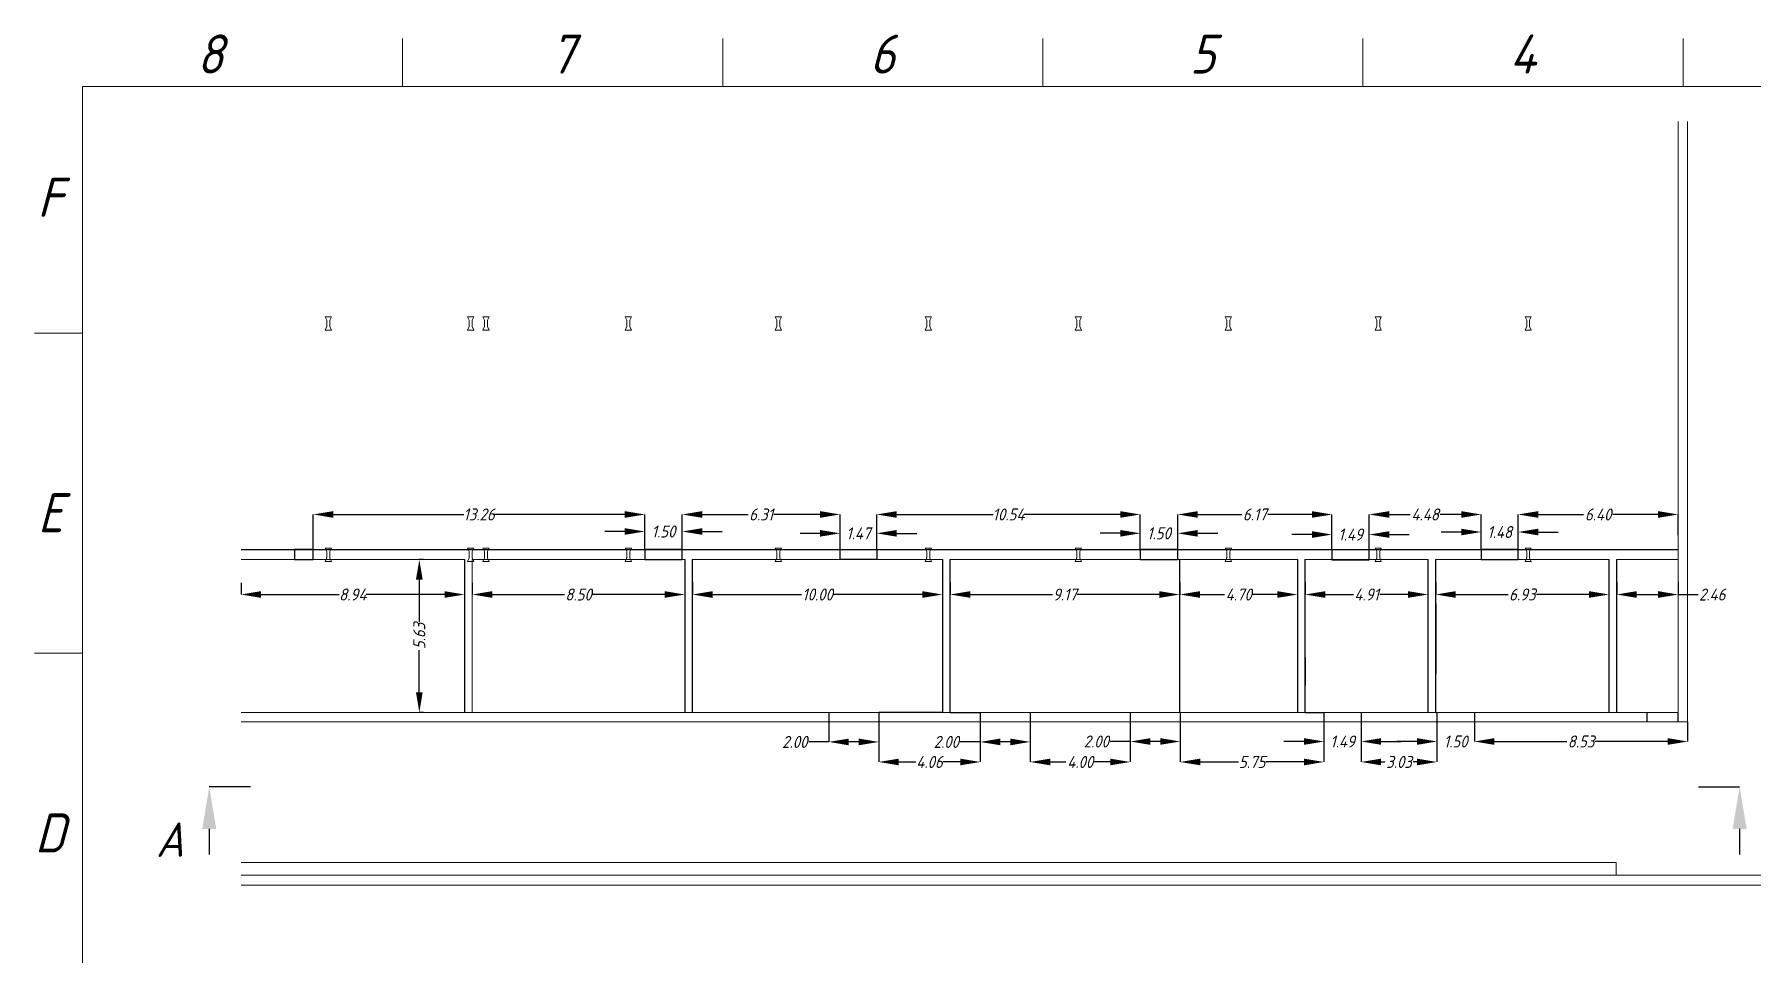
# Model space of a CAD drawing. Header units: millimetres. Extents: x 160413 to 1199701, y -1249241 to 191487.
# Drawn here: x 583643 to 652381, y 30404 to 67213 of the extents above; entities that cross this region are included whole.
import ezdxf

# ---------------------------------------------------------------- set-up
doc = ezdxf.new("R2010")
doc.units = ezdxf.units.MM
doc.header["$PDSIZE"] = -1
doc.styles.add('AM', font='geniso.shx', dxfattribs={"oblique": 15})
doc.styles.add('Geniso', font='geniso.shx', dxfattribs={"oblique": 15})
doc.dimstyles.new('Scale 1B2', dxfattribs={"dimscale": 0.32, "dimtxt": 1500, "dimasz": 2500, "dimexe": 0.18, "dimexo": 0.0625, "dimgap": 0.09, "dimtad": 0, "dimlfac": 0.001, "dimzin": 0, "dimdsep": 46, "dimtxsty": 'Geniso', "dimcen": 0.09, "dimclrd": 1, "dimclre": 1, "dimadec": 0, "dimazin": 0, "dimtfac": 1, "dimtofl": 0, "dimtmove": 0, "dimatfit": 3, "dimfxl": 1, "dimtolj": 1, "dimtzin": 0, "dimarcsym": 0})

# ---------------------------------------------------------------- blocks, each defined once
blk = doc.blocks.new('*D40')
at = {"color": 1, "lineweight": -2, "transparency": 16777216}
for p, q in [((646942, 45316), (646942, 44808)), ((647742, 44808), (648602, 44808)), ((649402, 45316), (649402, 44808)), ((649402, 44808), (650202, 44808))]:
    blk.add_line(p, q, dxfattribs=at)
at = {"color": 1, "transparency": 16777216}
for points in [[(647742, 44942), (647742, 44675), (646942, 44808)], [(648602, 44942), (648602, 44675), (649402, 44808)]]:
    blk.add_solid(points, dxfattribs=at)
at = {"layer": 'Defpoints', "color": 0, "transparency": 16777216}
for p in [(646942, 45316), (646942, 44808), (649402, 45316)]:
    blk.add_point(p, dxfattribs=at)
at = {"color": 0, "transparency": 16777216, "insert": (650764, 44808), "char_height": 480, "attachment_point": 5, "style": 'Geniso'}
blk.add_mtext('\\A1;2.46', dxfattribs=at)
blk = doc.blocks.new('*D41')
at = {"color": 1, "lineweight": -2, "transparency": 16777216}
for p, q in [((639702, 45301), (639702, 44808)), ((640502, 44808), (642604, 44808)), ((645832, 44808), (643730, 44808)), ((646632, 45301), (646632, 44808))]:
    blk.add_line(p, q, dxfattribs=at)
at = {"color": 1, "transparency": 16777216}
for points in [[(640502, 44942), (640502, 44675), (639702, 44808)], [(645832, 44942), (645832, 44675), (646632, 44808)]]:
    blk.add_solid(points, dxfattribs=at)
at = {"layer": 'Defpoints', "color": 0, "transparency": 16777216}
for p in [(639702, 45301), (639702, 44808), (646632, 45301)]:
    blk.add_point(p, dxfattribs=at)
at = {"color": 0, "transparency": 16777216, "insert": (643167, 44808), "char_height": 480, "attachment_point": 5, "style": 'Geniso'}
blk.add_mtext('\\A1;6.93', dxfattribs=at)
blk = doc.blocks.new('*D42')
at = {"color": 1, "lineweight": -2, "transparency": 16777216}
for p, q in [((634482, 45283), (634482, 44808)), ((635282, 44808), (636411, 44808)), ((638592, 44808), (637463, 44808)), ((639392, 45283), (639392, 44808))]:
    blk.add_line(p, q, dxfattribs=at)
at = {"color": 1, "transparency": 16777216}
for points in [[(635282, 44942), (635282, 44675), (634482, 44808)], [(638592, 44942), (638592, 44675), (639392, 44808)]]:
    blk.add_solid(points, dxfattribs=at)
at = {"layer": 'Defpoints', "color": 0, "transparency": 16777216}
for p in [(634482, 45283), (634482, 44808), (639392, 45283)]:
    blk.add_point(p, dxfattribs=at)
at = {"color": 0, "transparency": 16777216, "insert": (636937, 44808), "char_height": 480, "attachment_point": 5, "style": 'Geniso'}
blk.add_mtext('\\A1;4.91', dxfattribs=at)
blk = doc.blocks.new('*D43')
at = {"color": 1, "lineweight": -2, "transparency": 16777216}
for p, q in [((629472, 45297), (629472, 44808)), ((630272, 44808), (631252, 44808)), ((633372, 44808), (632392, 44808)), ((634172, 45297), (634172, 44808))]:
    blk.add_line(p, q, dxfattribs=at)
at = {"color": 1, "transparency": 16777216}
for points in [[(630272, 44941), (630272, 44675), (629472, 44808)], [(633372, 44941), (633372, 44675), (634172, 44808)]]:
    blk.add_solid(points, dxfattribs=at)
at = {"layer": 'Defpoints', "color": 0, "transparency": 16777216}
for p in [(629472, 45297), (629472, 44808), (634172, 45297)]:
    blk.add_point(p, dxfattribs=at)
at = {"color": 0, "transparency": 16777216, "insert": (631822, 44808), "char_height": 480, "attachment_point": 5, "style": 'Geniso'}
blk.add_mtext('\\A1;4.70', dxfattribs=at)
blk = doc.blocks.new('*D44')
at = {"color": 1, "lineweight": -2, "transparency": 16777216}
for p, q in [((620282, 45295), (620282, 44808)), ((621082, 44808), (624376, 44808)), ((628652, 44808), (625358, 44808)), ((629452, 45295), (629452, 44808))]:
    blk.add_line(p, q, dxfattribs=at)
at = {"color": 1, "transparency": 16777216}
for points in [[(621082, 44941), (621082, 44675), (620282, 44808)], [(628652, 44941), (628652, 44675), (629452, 44808)]]:
    blk.add_solid(points, dxfattribs=at)
at = {"layer": 'Defpoints', "color": 0, "transparency": 16777216}
for p in [(620282, 45295), (620282, 44808), (629452, 45295)]:
    blk.add_point(p, dxfattribs=at)
at = {"color": 0, "transparency": 16777216, "insert": (624867, 44808), "char_height": 480, "attachment_point": 5, "style": 'Geniso'}
blk.add_mtext('\\A1;9.17', dxfattribs=at)
blk = doc.blocks.new('*D45')
at = {"color": 1, "lineweight": -2, "transparency": 16777216}
for p, q in [((609972, 45297), (609972, 44808)), ((610772, 44808), (614338, 44808)), ((619172, 44808), (615606, 44808)), ((619972, 45297), (619972, 44808))]:
    blk.add_line(p, q, dxfattribs=at)
at = {"color": 1, "transparency": 16777216}
for points in [[(610772, 44941), (610772, 44675), (609972, 44808)], [(619172, 44941), (619172, 44675), (619972, 44808)]]:
    blk.add_solid(points, dxfattribs=at)
at = {"layer": 'Defpoints', "color": 0, "transparency": 16777216}
for p in [(609972, 45297), (609972, 44808), (619972, 45297)]:
    blk.add_point(p, dxfattribs=at)
at = {"color": 0, "transparency": 16777216, "insert": (614972, 44808), "char_height": 480, "attachment_point": 5, "style": 'Geniso'}
blk.add_mtext('\\A1;10.00', dxfattribs=at)
blk = doc.blocks.new('*D46')
at = {"color": 1, "lineweight": -2, "transparency": 16777216}
for p, q in [((601162, 45279), (601162, 44808)), ((601962, 44808), (604853, 44808)), ((608862, 44808), (605971, 44808)), ((609662, 45279), (609662, 44808))]:
    blk.add_line(p, q, dxfattribs=at)
at = {"color": 1, "transparency": 16777216}
for points in [[(601962, 44941), (601962, 44675), (601162, 44808)], [(608862, 44941), (608862, 44675), (609662, 44808)]]:
    blk.add_solid(points, dxfattribs=at)
at = {"layer": 'Defpoints', "color": 0, "transparency": 16777216}
for p in [(601162, 45279), (601162, 44808), (609662, 45279)]:
    blk.add_point(p, dxfattribs=at)
at = {"color": 0, "transparency": 16777216, "insert": (605412, 44808), "char_height": 480, "attachment_point": 5, "style": 'Geniso'}
blk.add_mtext('\\A1;8.50', dxfattribs=at)
blk = doc.blocks.new('*D47')
at = {"color": 1, "lineweight": -2, "transparency": 16777216}
for p, q in [((591910, 45279), (591910, 44808)), ((592710, 44808), (595839, 44808)), ((600052, 44808), (596923, 44808)), ((600852, 45279), (600852, 44808))]:
    blk.add_line(p, q, dxfattribs=at)
at = {"color": 1, "transparency": 16777216}
for points in [[(592710, 44941), (592710, 44675), (591910, 44808)], [(600052, 44941), (600052, 44675), (600852, 44808)]]:
    blk.add_solid(points, dxfattribs=at)
at = {"layer": 'Defpoints', "color": 0, "transparency": 16777216}
for p in [(591910, 45279), (591910, 44808), (600852, 45279)]:
    blk.add_point(p, dxfattribs=at)
at = {"color": 0, "transparency": 16777216, "insert": (596381, 44808), "char_height": 480, "attachment_point": 5, "style": 'Geniso'}
blk.add_mtext('\\A1;8.94', dxfattribs=at)
blk = doc.blocks.new('*D48')
at = {"color": 1, "lineweight": -2, "transparency": 16777216}
for p, q in [((599208, 46204), (599043, 46204)), ((599043, 45404), (599043, 43711)), ((599043, 40894), (599043, 42587)), ((599208, 40094), (599043, 40094))]:
    blk.add_line(p, q, dxfattribs=at)
at = {"color": 1, "transparency": 16777216}
for points in [[(598909, 45404), (599176, 45404), (599043, 46204)], [(598909, 40894), (599176, 40894), (599043, 40094)]]:
    blk.add_solid(points, dxfattribs=at)
at = {"layer": 'Defpoints', "color": 0, "transparency": 16777216}
for p in [(599043, 46204), (599208, 46204), (599208, 40094)]:
    blk.add_point(p, dxfattribs=at)
at = {"color": 0, "transparency": 16777216, "insert": (599043, 43149), "char_height": 480, "attachment_point": 5, "rotation": 90, "style": 'Geniso'}
blk.add_mtext('\\A1;5.63', dxfattribs=at)
blk = doc.blocks.new('*D49')
at = {"color": 1, "lineweight": -2, "transparency": 16777216}
for p, q in [((643002, 46604), (643002, 48009)), ((643802, 48009), (645619, 48009)), ((648602, 48009), (646785, 48009)), ((649402, 47184), (649402, 48009))]:
    blk.add_line(p, q, dxfattribs=at)
at = {"color": 1, "transparency": 16777216}
for points in [[(643802, 48143), (643802, 47876), (643002, 48009)], [(648602, 48143), (648602, 47876), (649402, 48009)]]:
    blk.add_solid(points, dxfattribs=at)
at = {"layer": 'Defpoints', "color": 0, "transparency": 16777216}
for p in [(649402, 48009), (649402, 47184), (643002, 46604)]:
    blk.add_point(p, dxfattribs=at)
at = {"color": 0, "transparency": 16777216, "insert": (646202, 48009), "char_height": 480, "attachment_point": 5, "style": 'Geniso'}
blk.add_mtext('\\A1;6.40', dxfattribs=at)
blk = doc.blocks.new('*D50')
at = {"color": 1, "lineweight": -2, "transparency": 16777216}
for p, q in [((637042, 46594), (637042, 48009)), ((637842, 48009), (638685, 48009)), ((640722, 48009), (639879, 48009)), ((641522, 46604), (641522, 48009))]:
    blk.add_line(p, q, dxfattribs=at)
at = {"color": 1, "transparency": 16777216}
for points in [[(637842, 48143), (637842, 47876), (637042, 48009)], [(640722, 48143), (640722, 47876), (641522, 48009)]]:
    blk.add_solid(points, dxfattribs=at)
at = {"layer": 'Defpoints', "color": 0, "transparency": 16777216}
for p in [(637042, 48009), (637042, 46594), (641522, 46604)]:
    blk.add_point(p, dxfattribs=at)
at = {"color": 0, "transparency": 16777216, "insert": (639282, 48009), "char_height": 480, "attachment_point": 5, "style": 'Geniso'}
blk.add_mtext('\\A1;4.48', dxfattribs=at)
blk = doc.blocks.new('*D51')
at = {"color": 1, "lineweight": -2, "transparency": 16777216}
for p, q in [((629382, 46604), (629382, 48010)), ((630182, 48009), (631953, 48009)), ((634752, 48009), (632981, 48009)), ((635552, 46604), (635552, 48010))]:
    blk.add_line(p, q, dxfattribs=at)
at = {"color": 1, "transparency": 16777216}
for points in [[(630182, 48143), (630182, 47876), (629382, 48009)], [(634752, 48143), (634752, 47876), (635552, 48009)]]:
    blk.add_solid(points, dxfattribs=at)
at = {"layer": 'Defpoints', "color": 0, "transparency": 16777216}
for p in [(629382, 48009), (629382, 46604), (635552, 46604)]:
    blk.add_point(p, dxfattribs=at)
at = {"color": 0, "transparency": 16777216, "insert": (632467, 48009), "char_height": 480, "attachment_point": 5, "style": 'Geniso'}
blk.add_mtext('\\A1;6.17', dxfattribs=at)
blk = doc.blocks.new('*D52')
at = {"color": 1, "lineweight": -2, "transparency": 16777216}
for p, q in [((617342, 46594), (617342, 48010)), ((618142, 48010), (621996, 48010)), ((627082, 48010), (623228, 48010)), ((627882, 46594), (627882, 48010))]:
    blk.add_line(p, q, dxfattribs=at)
at = {"color": 1, "transparency": 16777216}
for points in [[(618142, 48143), (618142, 47876), (617342, 48010)], [(627082, 48143), (627082, 47876), (627882, 48010)]]:
    blk.add_solid(points, dxfattribs=at)
at = {"layer": 'Defpoints', "color": 0, "transparency": 16777216}
for p in [(617342, 48010), (617342, 46594), (627882, 46594)]:
    blk.add_point(p, dxfattribs=at)
at = {"color": 0, "transparency": 16777216, "insert": (622612, 48010), "char_height": 480, "attachment_point": 5, "style": 'Geniso'}
blk.add_mtext('\\A1;10.54', dxfattribs=at)
blk = doc.blocks.new('*D53')
at = {"color": 1, "lineweight": -2, "transparency": 16777216}
for p, q in [((609562, 46604), (609562, 48010)), ((610362, 48010), (612203, 48010)), ((615072, 48010), (613231, 48010)), ((615872, 46604), (615872, 48010))]:
    blk.add_line(p, q, dxfattribs=at)
at = {"color": 1, "transparency": 16777216}
for points in [[(610362, 48143), (610362, 47876), (609562, 48010)], [(615072, 48143), (615072, 47876), (615872, 48010)]]:
    blk.add_solid(points, dxfattribs=at)
at = {"layer": 'Defpoints', "color": 0, "transparency": 16777216}
for p in [(609562, 48010), (609562, 46604), (615872, 46604)]:
    blk.add_point(p, dxfattribs=at)
at = {"color": 0, "transparency": 16777216, "insert": (612717, 48010), "char_height": 480, "attachment_point": 5, "style": 'Geniso'}
blk.add_mtext('\\A1;6.31', dxfattribs=at)
blk = doc.blocks.new('*D54')
at = {"color": 1, "lineweight": -2, "transparency": 16777216}
for p, q in [((594802, 46594), (594802, 48010)), ((595602, 48010), (600819, 48010)), ((607262, 48010), (602045, 48010)), ((608062, 46604), (608062, 48010))]:
    blk.add_line(p, q, dxfattribs=at)
at = {"color": 1, "transparency": 16777216}
for points in [[(595602, 48143), (595602, 47876), (594802, 48010)], [(607262, 48143), (607262, 47876), (608062, 48010)]]:
    blk.add_solid(points, dxfattribs=at)
at = {"layer": 'Defpoints', "color": 0, "transparency": 16777216}
for p in [(594802, 48010), (594802, 46594), (608062, 46604)]:
    blk.add_point(p, dxfattribs=at)
at = {"color": 0, "transparency": 16777216, "insert": (601432, 48010), "char_height": 480, "attachment_point": 5, "style": 'Geniso'}
blk.add_mtext('\\A1;13.26', dxfattribs=at)
blk = doc.blocks.new('*D55')
at = {"color": 1, "lineweight": -2, "transparency": 16777216}
for p, q in [((640722, 47307), (639922, 47307)), ((641522, 46594), (641522, 47307)), ((643002, 46594), (643002, 47307)), ((643802, 47307), (644602, 47307))]:
    blk.add_line(p, q, dxfattribs=at)
at = {"color": 1, "transparency": 16777216}
for points in [[(640722, 47440), (640722, 47173), (641522, 47307)], [(643802, 47440), (643802, 47173), (643002, 47307)]]:
    blk.add_solid(points, dxfattribs=at)
at = {"layer": 'Defpoints', "color": 0, "transparency": 16777216}
for p in [(643002, 47307), (641522, 46594), (643002, 46594)]:
    blk.add_point(p, dxfattribs=at)
at = {"color": 0, "transparency": 16777216, "insert": (642262, 47307), "char_height": 480, "attachment_point": 5, "style": 'Geniso'}
blk.add_mtext('\\A1;1.48', dxfattribs=at)
blk = doc.blocks.new('*D56')
at = {"color": 1, "lineweight": -2, "transparency": 16777216}
for p, q in [((634752, 47206), (633952, 47206)), ((635552, 46604), (635552, 47206)), ((637042, 46594), (637042, 47206)), ((637842, 47206), (638642, 47206))]:
    blk.add_line(p, q, dxfattribs=at)
at = {"color": 1, "transparency": 16777216}
for points in [[(634752, 47340), (634752, 47073), (635552, 47206)], [(637842, 47340), (637842, 47073), (637042, 47206)]]:
    blk.add_solid(points, dxfattribs=at)
at = {"layer": 'Defpoints', "color": 0, "transparency": 16777216}
for p in [(635552, 47206), (635552, 46604), (637042, 46594)]:
    blk.add_point(p, dxfattribs=at)
at = {"color": 0, "transparency": 16777216, "insert": (636297, 47206), "char_height": 480, "attachment_point": 5, "style": 'Geniso'}
blk.add_mtext('\\A1;1.49', dxfattribs=at)
blk = doc.blocks.new('*D57')
at = {"color": 1, "lineweight": -2, "transparency": 16777216}
for p, q in [((627082, 47256), (626282, 47256)), ((627882, 46604), (627882, 47256)), ((629382, 46604), (629382, 47256)), ((630182, 47256), (630982, 47256))]:
    blk.add_line(p, q, dxfattribs=at)
at = {"color": 1, "transparency": 16777216}
for points in [[(627082, 47389), (627082, 47122), (627882, 47256)], [(630182, 47389), (630182, 47122), (629382, 47256)]]:
    blk.add_solid(points, dxfattribs=at)
at = {"layer": 'Defpoints', "color": 0, "transparency": 16777216}
for p in [(627882, 47256), (627882, 46604), (629382, 46604)]:
    blk.add_point(p, dxfattribs=at)
at = {"color": 0, "transparency": 16777216, "insert": (628632, 47256), "char_height": 480, "attachment_point": 5, "style": 'Geniso'}
blk.add_mtext('\\A1;1.50', dxfattribs=at)
blk = doc.blocks.new('*D58')
at = {"color": 1, "lineweight": -2, "transparency": 16777216}
for p, q in [((615072, 47255), (614272, 47255)), ((615872, 46594), (615872, 47255)), ((617342, 46594), (617342, 47255)), ((618142, 47255), (618942, 47255))]:
    blk.add_line(p, q, dxfattribs=at)
at = {"color": 1, "transparency": 16777216}
for points in [[(615072, 47389), (615072, 47122), (615872, 47255)], [(618142, 47389), (618142, 47122), (617342, 47255)]]:
    blk.add_solid(points, dxfattribs=at)
at = {"layer": 'Defpoints', "color": 0, "transparency": 16777216}
for p in [(615872, 47255), (615872, 46594), (617342, 46594)]:
    blk.add_point(p, dxfattribs=at)
at = {"color": 0, "transparency": 16777216, "insert": (616607, 47255), "char_height": 480, "attachment_point": 5, "style": 'Geniso'}
blk.add_mtext('\\A1;1.47', dxfattribs=at)
blk = doc.blocks.new('*D59')
at = {"color": 1, "lineweight": -2, "transparency": 16777216}
for p, q in [((607262, 47328), (606462, 47328)), ((608062, 46594), (608062, 47328)), ((609562, 46604), (609562, 47328)), ((610362, 47328), (611162, 47328))]:
    blk.add_line(p, q, dxfattribs=at)
at = {"color": 1, "transparency": 16777216}
for points in [[(607262, 47461), (607262, 47195), (608062, 47328)], [(610362, 47461), (610362, 47195), (609562, 47328)]]:
    blk.add_solid(points, dxfattribs=at)
at = {"layer": 'Defpoints', "color": 0, "transparency": 16777216}
for p in [(608062, 47328), (608062, 46594), (609562, 46604)]:
    blk.add_point(p, dxfattribs=at)
at = {"color": 0, "transparency": 16777216, "insert": (608812, 47328), "char_height": 480, "attachment_point": 5, "style": 'Geniso'}
blk.add_mtext('\\A1;1.50', dxfattribs=at)
blk = doc.blocks.new('*D79')
at = {"color": 1, "lineweight": -2, "transparency": 16777216}
for p, q in [((639752, 39714), (639752, 38929)), ((641252, 39714), (641252, 38929)), ((638952, 38929), (638152, 38929)), ((642052, 38929), (642852, 38929))]:
    blk.add_line(p, q, dxfattribs=at)
at = {"color": 1, "transparency": 16777216}
for points in [[(638952, 39062), (638952, 38796), (639752, 38929)], [(642052, 39062), (642052, 38796), (641252, 38929)]]:
    blk.add_solid(points, dxfattribs=at)
at = {"layer": 'Defpoints', "color": 0, "transparency": 16777216}
for p in [(639752, 39714), (641252, 39714), (639752, 38929)]:
    blk.add_point(p, dxfattribs=at)
at = {"color": 0, "transparency": 16777216, "insert": (640502, 38929), "char_height": 480, "attachment_point": 5, "style": 'Geniso'}
blk.add_mtext('\\A1;1.50', dxfattribs=at)
blk = doc.blocks.new('*D80')
at = {"color": 1, "lineweight": -2, "transparency": 16777216}
for p, q in [((641252, 39714), (641252, 38929)), ((649782, 39714), (649782, 38929)), ((642052, 38929), (644955, 38929)), ((648982, 38929), (646079, 38929))]:
    blk.add_line(p, q, dxfattribs=at)
at = {"color": 1, "transparency": 16777216}
for points in [[(642052, 39062), (642052, 38796), (641252, 38929)], [(648982, 39062), (648982, 38796), (649782, 38929)]]:
    blk.add_solid(points, dxfattribs=at)
at = {"layer": 'Defpoints', "color": 0, "transparency": 16777216}
for p in [(641252, 39714), (649782, 39714), (649782, 38929)]:
    blk.add_point(p, dxfattribs=at)
at = {"color": 0, "transparency": 16777216, "insert": (645517, 38929), "char_height": 480, "attachment_point": 5, "style": 'Geniso'}
blk.add_mtext('\\A1;8.53', dxfattribs=at)
blk = doc.blocks.new('*D81')
at = {"color": 1, "lineweight": -2, "transparency": 16777216}
for p, q in [((636720, 39714), (636720, 38110)), ((639752, 39714), (639752, 38110)), ((637520, 38110), (637674, 38110)), ((638952, 38110), (638798, 38110))]:
    blk.add_line(p, q, dxfattribs=at)
at = {"color": 1, "transparency": 16777216}
for points in [[(637520, 38243), (637520, 37976), (636720, 38110)], [(638952, 38243), (638952, 37976), (639752, 38110)]]:
    blk.add_solid(points, dxfattribs=at)
at = {"layer": 'Defpoints', "color": 0, "transparency": 16777216}
for p in [(636720, 39714), (639752, 39714), (636720, 38110)]:
    blk.add_point(p, dxfattribs=at)
at = {"color": 0, "transparency": 16777216, "insert": (638236, 38110), "char_height": 480, "attachment_point": 5, "style": 'Geniso'}
blk.add_mtext('\\A1;3.03', dxfattribs=at)
blk = doc.blocks.new('*D82')
at = {"color": 1, "lineweight": -2, "transparency": 16777216}
for p, q in [((635232, 39714), (635232, 38929)), ((636720, 39714), (636720, 38929)), ((634432, 38929), (633632, 38929)), ((637520, 38929), (638320, 38929))]:
    blk.add_line(p, q, dxfattribs=at)
at = {"color": 1, "transparency": 16777216}
for points in [[(634432, 39062), (634432, 38796), (635232, 38929)], [(637520, 39062), (637520, 38796), (636720, 38929)]]:
    blk.add_solid(points, dxfattribs=at)
at = {"layer": 'Defpoints', "color": 0, "transparency": 16777216}
for p in [(635232, 39714), (636720, 39714), (635232, 38929)]:
    blk.add_point(p, dxfattribs=at)
at = {"color": 0, "transparency": 16777216, "insert": (635976, 38929), "char_height": 480, "attachment_point": 5, "style": 'Geniso'}
blk.add_mtext('\\A1;1.49', dxfattribs=at)
blk = doc.blocks.new('*D83')
at = {"color": 1, "lineweight": -2, "transparency": 16777216}
for p, q in [((629482, 39714), (629482, 38110)), ((635232, 39714), (635232, 38110)), ((630282, 38110), (631807, 38110)), ((634432, 38110), (632907, 38110))]:
    blk.add_line(p, q, dxfattribs=at)
at = {"color": 1, "transparency": 16777216}
for points in [[(630282, 38243), (630282, 37976), (629482, 38110)], [(634432, 38243), (634432, 37976), (635232, 38110)]]:
    blk.add_solid(points, dxfattribs=at)
at = {"layer": 'Defpoints', "color": 0, "transparency": 16777216}
for p in [(629482, 39714), (635232, 39714), (629482, 38110)]:
    blk.add_point(p, dxfattribs=at)
at = {"color": 0, "transparency": 16777216, "insert": (632357, 38110), "char_height": 480, "attachment_point": 5, "style": 'Geniso'}
blk.add_mtext('\\A1;5.75', dxfattribs=at)
blk = doc.blocks.new('*D84')
at = {"color": 1, "lineweight": -2, "transparency": 16777216}
for p, q in [((627482, 39714), (627482, 38929)), ((629482, 39714), (629482, 38929)), ((627482, 38929), (626682, 38929)), ((628682, 38929), (628282, 38929))]:
    blk.add_line(p, q, dxfattribs=at)
at = {"color": 1, "transparency": 16777216}
for points in [[(628282, 39062), (628282, 38796), (627482, 38929)], [(628682, 39062), (628682, 38796), (629482, 38929)]]:
    blk.add_solid(points, dxfattribs=at)
at = {"layer": 'Defpoints', "color": 0, "transparency": 16777216}
for p in [(627482, 39714), (629482, 39714), (627482, 38929)]:
    blk.add_point(p, dxfattribs=at)
at = {"color": 0, "transparency": 16777216, "insert": (626123, 38929), "char_height": 480, "attachment_point": 5, "style": 'Geniso'}
blk.add_mtext('\\A1;2.00', dxfattribs=at)
blk = doc.blocks.new('*D85')
at = {"color": 1, "lineweight": -2, "transparency": 16777216}
for p, q in [((623482, 39714), (623482, 38110)), ((627482, 39714), (627482, 38110)), ((624282, 38110), (624912, 38110)), ((626682, 38110), (626052, 38110))]:
    blk.add_line(p, q, dxfattribs=at)
at = {"color": 1, "transparency": 16777216}
for points in [[(624282, 38243), (624282, 37976), (623482, 38110)], [(626682, 38243), (626682, 37976), (627482, 38110)]]:
    blk.add_solid(points, dxfattribs=at)
at = {"layer": 'Defpoints', "color": 0, "transparency": 16777216}
for p in [(623482, 39714), (627482, 39714), (623482, 38110)]:
    blk.add_point(p, dxfattribs=at)
at = {"color": 0, "transparency": 16777216, "insert": (625482, 38110), "char_height": 480, "attachment_point": 5, "style": 'Geniso'}
blk.add_mtext('\\A1;4.00', dxfattribs=at)
blk = doc.blocks.new('*D86')
at = {"color": 1, "lineweight": -2, "transparency": 16777216}
for p, q in [((621482, 39714), (621482, 38912)), ((623482, 39714), (623482, 38912)), ((621482, 38912), (620682, 38912)), ((622682, 38912), (622282, 38912))]:
    blk.add_line(p, q, dxfattribs=at)
at = {"color": 1, "transparency": 16777216}
for points in [[(622282, 39045), (622282, 38778), (621482, 38912)], [(622682, 39045), (622682, 38778), (623482, 38912)]]:
    blk.add_solid(points, dxfattribs=at)
at = {"layer": 'Defpoints', "color": 0, "transparency": 16777216}
for p in [(621482, 39714), (623482, 39714), (621482, 38912)]:
    blk.add_point(p, dxfattribs=at)
at = {"color": 0, "transparency": 16777216, "insert": (620123, 38912), "char_height": 480, "attachment_point": 5, "style": 'Geniso'}
blk.add_mtext('\\A1;2.00', dxfattribs=at)
blk = doc.blocks.new('*D87')
at = {"color": 1, "lineweight": -2, "transparency": 16777216}
for p, q in [((617422, 39714), (617422, 38110)), ((621482, 39714), (621482, 38110)), ((618222, 38110), (618902, 38110)), ((620682, 38110), (620002, 38110))]:
    blk.add_line(p, q, dxfattribs=at)
at = {"color": 1, "transparency": 16777216}
for points in [[(618222, 38243), (618222, 37976), (617422, 38110)], [(620682, 38243), (620682, 37976), (621482, 38110)]]:
    blk.add_solid(points, dxfattribs=at)
at = {"layer": 'Defpoints', "color": 0, "transparency": 16777216}
for p in [(617422, 39714), (621482, 39714), (617422, 38110)]:
    blk.add_point(p, dxfattribs=at)
at = {"color": 0, "transparency": 16777216, "insert": (619452, 38110), "char_height": 480, "attachment_point": 5, "style": 'Geniso'}
blk.add_mtext('\\A1;4.06', dxfattribs=at)
blk = doc.blocks.new('*D88')
at = {"color": 1, "lineweight": -2, "transparency": 16777216}
for p, q in [((615422, 39714), (615422, 38912)), ((617422, 39714), (617422, 38912)), ((615422, 38912), (614622, 38912)), ((616622, 38912), (616222, 38912))]:
    blk.add_line(p, q, dxfattribs=at)
at = {"color": 1, "transparency": 16777216}
for points in [[(616222, 39045), (616222, 38778), (615422, 38912)], [(616622, 39045), (616622, 38778), (617422, 38912)]]:
    blk.add_solid(points, dxfattribs=at)
at = {"layer": 'Defpoints', "color": 0, "transparency": 16777216}
for p in [(615422, 39714), (617422, 39714), (615422, 38912)]:
    blk.add_point(p, dxfattribs=at)
at = {"color": 0, "transparency": 16777216, "insert": (614063, 38912), "char_height": 480, "attachment_point": 5, "style": 'Geniso'}
blk.add_mtext('\\A1;2.00', dxfattribs=at)

msp = doc.modelspace()

# ---------------------------------------------------------------- linework, layer by layer
at = {"color": 7, "lineweight": 18}
for p, q in [((598371.128, 65129.153), (598371.128, 67050.228)), ((611178.294, 65129.153), (611178.294, 67050.228)), ((623985.46, 65129.153), (623985.46, 67050.228)), ((636792.626, 67050.228), (636792.626, 65129.153)), ((636792.626, 65129.153), (636792.626, 67050.228)), ((649599.792, 65129.153), (649599.792, 67050.228)), ((585563.962, -5822.547), (585563.962, 65129.153)), ((585563.962, 65129.153), (688021.291, 65129.153)), ((649402.01, 40094.062), (649402.01, 63726.988)), ((649782.01, 39714.062), (649782.01, 63726.988)), ((595277.01, 55914.233), (595342.47, 55775.46)), ((595527.01, 55914.233), (595277.01, 55914.233)), ((595342.47, 55775.46), (595342.47, 55523.003)), ((595461.554, 55775.46), (595527.01, 55914.233)), ((595461.554, 55523.003), (595461.554, 55775.46)), ((600967.47, 55914.233), (601032.927, 55775.46)), ((601217.47, 55914.233), (600967.47, 55914.233)), ((601032.927, 55775.46), (601032.927, 55523.003)), ((601152.01, 55775.46), (601217.47, 55914.233)), ((601152.01, 55523.003), (601152.01, 55775.46)), ((601586.554, 55914.233), (601652.01, 55775.46)), ((601836.554, 55914.233), (601586.554, 55914.233)), ((601652.01, 55775.46), (601652.01, 55523.003)), ((601771.093, 55775.46), (601836.554, 55914.233)), ((601771.093, 55523.003), (601771.093, 55775.46)), ((607277.01, 55914.233), (607342.468, 55775.46)), ((607527.01, 55914.233), (607277.01, 55914.233)), ((607342.468, 55775.46), (607342.468, 55523.003)), ((607461.552, 55775.46), (607527.01, 55914.233)), ((607461.552, 55523.003), (607461.552, 55775.46)), ((613277.01, 55914.233), (613342.468, 55775.46)), ((613527.01, 55914.233), (613277.01, 55914.233)), ((613342.468, 55775.46), (613342.468, 55523.003)), ((613461.552, 55775.46), (613527.01, 55914.233)), ((613461.552, 55523.003), (613461.552, 55775.46)), ((619277.01, 55914.233), (619342.468, 55775.46)), ((619527.01, 55914.233), (619277.01, 55914.233)), ((619342.468, 55775.46), (619342.468, 55523.003)), ((619461.552, 55775.46), (619527.01, 55914.233)), ((619461.552, 55523.003), (619461.552, 55775.46)), ((625277.01, 55914.233), (625342.468, 55775.46)), ((625527.01, 55914.233), (625277.01, 55914.233)), ((625342.468, 55775.46), (625342.468, 55523.003)), ((625461.552, 55775.46), (625527.01, 55914.233)), ((625461.552, 55523.003), (625461.552, 55775.46)), ((631277.01, 55914.233), (631342.468, 55775.46)), ((631527.01, 55914.233), (631277.01, 55914.233)), ((631342.468, 55775.46), (631342.468, 55523.003)), ((631461.552, 55775.46), (631527.01, 55914.233)), ((631461.552, 55523.003), (631461.552, 55775.46)), ((637277.01, 55914.233), (637342.468, 55775.46)), ((637527.01, 55914.233), (637277.01, 55914.233)), ((637342.468, 55775.46), (637342.468, 55523.003)), ((637461.552, 55775.46), (637527.01, 55914.233)), ((637461.552, 55523.003), (637461.552, 55775.46)), ((643277.01, 55914.233), (643342.468, 55775.46)), ((643527.01, 55914.233), (643277.01, 55914.233)), ((643342.468, 55775.46), (643342.468, 55523.003)), ((643461.552, 55775.46), (643527.01, 55914.233)), ((643461.552, 55523.003), (643461.552, 55775.46)), ((585563.962, 55267.635), (583642.887, 55267.635)), ((595342.47, 55523.003), (595277.01, 55384.232)), ((595277.01, 55384.232), (595527.01, 55384.232)), ((595527.01, 55384.232), (595461.554, 55523.003)), ((601032.927, 55523.003), (600967.47, 55384.232)), ((600967.47, 55384.232), (601217.47, 55384.232)), ((601217.47, 55384.232), (601152.01, 55523.003)), ((601652.01, 55523.003), (601586.554, 55384.232)), ((601586.554, 55384.232), (601836.554, 55384.232)), ((601836.554, 55384.232), (601771.093, 55523.003)), ((607342.468, 55523.003), (607277.01, 55384.232)), ((607277.01, 55384.232), (607527.01, 55384.232)), ((607527.01, 55384.232), (607461.552, 55523.003)), ((613342.468, 55523.003), (613277.01, 55384.232)), ((613277.01, 55384.232), (613527.01, 55384.232)), ((613527.01, 55384.232), (613461.552, 55523.003)), ((619342.468, 55523.003), (619277.01, 55384.232)), ((619277.01, 55384.232), (619527.01, 55384.232)), ((619527.01, 55384.232), (619461.552, 55523.003)), ((625342.468, 55523.003), (625277.01, 55384.232)), ((625277.01, 55384.232), (625527.01, 55384.232)), ((625527.01, 55384.232), (625461.552, 55523.003)), ((631342.468, 55523.003), (631277.01, 55384.232)), ((631277.01, 55384.232), (631527.01, 55384.232)), ((631527.01, 55384.232), (631461.552, 55523.003)), ((637342.468, 55523.003), (637277.01, 55384.232)), ((637277.01, 55384.232), (637527.01, 55384.232)), ((637527.01, 55384.232), (637461.552, 55523.003)), ((643342.468, 55523.003), (643277.01, 55384.232)), ((643277.01, 55384.232), (643527.01, 55384.232)), ((643527.01, 55384.232), (643461.552, 55523.003)), ((649402.01, 46604.062), (591910.164, 46604.062)), ((649402.01, 46594.063), (591910.164, 46594.063)), ((591910.164, 46214.062), (600862.011, 46214.062)), ((591910.164, 46204.062), (600852.008, 46204.062)), ((595277.01, 46665.085), (595342.47, 46526.312)), ((595527.01, 46665.085), (595277.01, 46665.085)), ((595342.47, 46273.855), (595277.01, 46135.084)), ((595277.01, 46135.084), (595527.01, 46135.084)), ((595342.47, 46526.312), (595342.47, 46273.855)), ((595461.554, 46526.312), (595527.01, 46665.085)), ((595461.554, 46273.855), (595461.554, 46526.312)), ((595527.01, 46135.084), (595461.554, 46273.855)), ((600852.008, 46204.062), (600852.008, 40094.062)), ((600862.011, 46214.062), (600862.011, 40094.062)), ((600967.47, 46665.085), (601032.927, 46526.312)), ((601217.47, 46665.085), (600967.47, 46665.085)), ((601032.927, 46273.855), (600967.47, 46135.084)), ((600967.47, 46135.084), (601217.47, 46135.084)), ((601032.927, 46526.312), (601032.927, 46273.855)), ((601152.008, 46214.062), (609672.01, 46214.062)), ((601152.008, 40094.062), (601152.008, 46214.062)), ((601152.01, 46526.312), (601217.47, 46665.085)), ((601152.01, 46273.855), (601152.01, 46526.312)), ((601217.47, 46135.084), (601152.01, 46273.855)), ((601162.01, 46204.062), (609662.01, 46204.062)), ((601162.01, 40094.062), (601162.01, 46204.062)), ((601586.554, 46665.085), (601652.01, 46526.312)), ((601836.554, 46665.085), (601586.554, 46665.085)), ((601652.01, 46273.855), (601586.554, 46135.084)), ((601586.554, 46135.084), (601836.554, 46135.084)), ((601652.01, 46526.312), (601652.01, 46273.855)), ((601771.093, 46526.312), (601836.554, 46665.085)), ((601771.093, 46273.855), (601771.093, 46526.312)), ((601836.554, 46135.084), (601771.093, 46273.855)), ((607277.01, 46665.085), (607342.468, 46526.312)), ((607527.01, 46665.085), (607277.01, 46665.085)), ((607342.468, 46273.855), (607277.01, 46135.084)), ((607277.01, 46135.084), (607527.01, 46135.084)), ((607342.468, 46526.312), (607342.468, 46273.855)), ((607461.552, 46526.312), (607527.01, 46665.085)), ((607461.552, 46273.855), (607461.552, 46526.312)), ((607527.01, 46135.084), (607461.552, 46273.855)), ((609662.01, 46204.062), (609662.01, 40094.062)), ((609672.01, 46214.062), (609672.01, 40094.062)), ((609962.009, 46214.062), (619982.01, 46214.062)), ((609962.009, 40094.062), (609962.009, 46214.062)), ((609972.01, 46204.062), (619972.01, 46204.062)), ((609972.01, 40094.062), (609972.01, 46204.062)), ((613277.01, 46665.085), (613342.468, 46526.312)), ((613527.01, 46665.085), (613277.01, 46665.085)), ((613342.468, 46273.855), (613277.01, 46135.084)), ((613277.01, 46135.084), (613527.01, 46135.084)), ((613342.468, 46526.312), (613342.468, 46273.855)), ((613461.552, 46526.312), (613527.01, 46665.085)), ((613461.552, 46273.855), (613461.552, 46526.312)), ((613527.01, 46135.084), (613461.552, 46273.855)), ((619277.01, 46665.085), (619342.468, 46526.312)), ((619527.01, 46665.085), (619277.01, 46665.085)), ((619342.468, 46273.855), (619277.01, 46135.084)), ((619277.01, 46135.084), (619527.01, 46135.084)), ((619342.468, 46526.312), (619342.468, 46273.855)), ((619461.552, 46526.312), (619527.01, 46665.085)), ((619461.552, 46273.855), (619461.552, 46526.312)), ((619527.01, 46135.084), (619461.552, 46273.855)), ((619972.01, 46204.062), (619972.01, 40094.062)), ((619982.01, 46214.062), (619982.01, 40094.062)), ((620272.01, 40094.062), (620272.01, 46214.062)), ((620272.01, 46214.062), (629462.01, 46214.062)), ((620282.01, 46204.062), (629452.01, 46204.062)), ((620282.01, 40094.062), (620282.01, 46204.062)), ((625277.01, 46665.085), (625342.468, 46526.312)), ((625527.01, 46665.085), (625277.01, 46665.085)), ((625342.468, 46273.855), (625277.01, 46135.084)), ((625277.01, 46135.084), (625527.01, 46135.084)), ((625342.468, 46526.312), (625342.468, 46273.855)), ((625461.552, 46526.312), (625527.01, 46665.085)), ((625461.552, 46273.855), (625461.552, 46526.312)), ((625527.01, 46135.084), (625461.552, 46273.855)), ((629452.01, 46204.062), (629452.01, 40094.062)), ((629462.01, 46214.062), (634182.01, 46214.062)), ((629462.01, 40094.062), (629462.01, 46214.062)), ((629462.01, 46214.062), (629462.01, 40094.062)), ((629472.01, 40094.062), (629472.01, 46204.062)), ((629472.01, 46204.062), (634172.01, 46204.062)), ((631277.01, 46665.085), (631342.468, 46526.312)), ((631527.01, 46665.085), (631277.01, 46665.085)), ((631342.468, 46273.855), (631277.01, 46135.084)), ((631277.01, 46135.084), (631527.01, 46135.084)), ((631342.468, 46526.312), (631342.468, 46273.855)), ((631461.552, 46526.312), (631527.01, 46665.085)), ((631461.552, 46273.855), (631461.552, 46526.312)), ((631527.01, 46135.084), (631461.552, 46273.855)), ((634172.01, 46204.062), (634172.01, 40094.062)), ((634182.01, 46214.062), (634182.01, 40094.062)), ((634472.01, 46214.062), (639402.01, 46214.062)), ((634472.01, 40094.062), (634472.01, 46214.062)), ((634482.01, 46204.062), (639392.01, 46204.062)), ((634482.01, 40094.062), (634482.01, 46204.062)), ((637277.01, 46665.085), (637342.468, 46526.312)), ((637527.01, 46665.085), (637277.01, 46665.085)), ((637342.468, 46273.855), (637277.01, 46135.084)), ((637277.01, 46135.084), (637527.01, 46135.084)), ((637342.468, 46526.312), (637342.468, 46273.855)), ((637461.552, 46526.312), (637527.01, 46665.085)), ((637461.552, 46273.855), (637461.552, 46526.312)), ((637527.01, 46135.084), (637461.552, 46273.855)), ((639392.01, 46204.062), (639392.01, 40094.062)), ((639402.01, 46214.062), (639402.01, 40094.062)), ((639692.01, 46214.062), (646642.01, 46214.062)), ((639692.01, 40094.062), (639692.01, 46214.062)), ((639702.01, 46204.062), (646632.01, 46204.062)), ((639702.01, 40094.062), (639702.01, 46204.062)), ((643277.01, 46665.085), (643342.468, 46526.312)), ((643527.01, 46665.085), (643277.01, 46665.085)), ((643342.468, 46273.855), (643277.01, 46135.084)), ((643277.01, 46135.084), (643527.01, 46135.084)), ((643342.468, 46526.312), (643342.468, 46273.855)), ((643461.552, 46526.312), (643527.01, 46665.085)), ((643461.552, 46273.855), (643461.552, 46526.312)), ((643527.01, 46135.084), (643461.552, 46273.855)), ((646632.01, 46204.062), (646632.01, 40094.062)), ((646642.01, 46214.062), (646642.01, 40094.062)), ((646932.01, 46214.062), (649402.01, 46214.062)), ((646932.01, 40094.062), (646932.01, 46214.062)), ((646942.011, 40094.062), (646942.011, 46204.062)), ((646942.011, 46204.062), (649402.01, 46204.062)), ((585563.962, 42460.469), (583642.887, 42460.469)), ((591910.164, 40094.062), (649402.01, 40094.062)), ((591910.164, 39714.062), (649692.01, 39714.062)), ((649692.01, 39714.062), (649782.01, 39714.062)), ((646922.01, 34086.699), (591910.164, 34086.699)), ((646922.01, 33586.699), (646922.01, 34086.699)), ((660738.391, 33586.699), (591910.164, 33586.699)), ((591910.164, 33186.699), (660738.391, 33186.699))]:
    msp.add_line(p, q, dxfattribs=at)
for p, q in [((639702.01, 44451.427), (639702.01, 41630.063)), ((634482.01, 42288.807), (634482.01, 41185.207)), ((619972.01, 40094.062), (617422.01, 40094.062)), ((620282.01, 40094.062), (621482.01, 40094.062)), ((634482.01, 40094.062), (635232.01, 40094.062)), ((649402.01, 39714.062), (649402.01, 40094.062))]:
    msp.add_line(p, q)
at = {"color": 1}
for p, q in [((615422.01, 40094.062), (615422.01, 39714.062)), ((617422.01, 40094.062), (617422.01, 39714.062)), ((621482.01, 40094.062), (621482.01, 39714.062)), ((623482.01, 40094.062), (623482.01, 39714.062)), ((627482.01, 40094.062), (627482.01, 39714.062)), ((629482.01, 40094.062), (629482.01, 39714.062)), ((635232.01, 40094.062), (635232.01, 39714.062)), ((636720.01, 40094.062), (636720.01, 39714.062)), ((639702.01, 40094.062), (639752.01, 40094.062)), ((639752.01, 40094.062), (639752.01, 39714.062)), ((641252.01, 40094.062), (641252.01, 39714.062)), ((648162.01, 39714.062), (648162.01, 40094.062)), ((592287.995, 37113.798), (590639.094, 37113.798)), ((650211.896, 37113.798), (651860.796, 37113.798)), ((590639.215, 35433.798), (590639.215, 34411.064)), ((651860.675, 35433.798), (651860.675, 34411.064))]:
    msp.add_line(p, q, dxfattribs=at)
for points in [[(594802.01, 46604.062), (594052.01, 46604.062), (594052.01, 46204.062), (594802.01, 46204.062)], [(609562.01, 46604.062), (608062.01, 46604.062), (608062.01, 46204.062), (609562.01, 46204.062)], [(615872.01, 46604.062), (617342.01, 46604.062), (617342.01, 46204.062), (615872.01, 46204.062)], [(629382.01, 46604.062), (627882.01, 46604.062), (627882.01, 46204.062), (629382.01, 46204.062)], [(637042.01, 46594.063), (635552.01, 46594.063), (635552.01, 46194.063), (637042.01, 46194.063)], [(643002.01, 46604.062), (641522.01, 46604.062), (641522.01, 46204.062), (643002.01, 46204.062)]]:
    msp.add_lwpolyline(points, close=True, dxfattribs=at)
for points in [[(590919.215, 35433.798), (590359.215, 35433.798), (590639.215, 37113.798)], [(651580.675, 35433.798), (652140.675, 35433.798), (651860.675, 37113.798)]]:
    msp.add_solid(points, dxfattribs=at)

# ---------------------------------------------------------------- texts
at = {"style": 'AM', "oblique": 15}
msp.add_text('A', height=1376.381, dxfattribs=at).set_placement((588508.667, 34316.107))
at = {"color": 7, "lineweight": 18, "char_height": 1561.45, "attachment_point": 2, "style": 'Geniso'}
for s, insert in [('8', (590671.105, 67207.421)), ('7', (604758.988, 67207.421)), ('6', (617566.154, 67207.421)), ('5', (630373.32, 67207.421)), ('4', (643180.486, 67207.421)), ('F', (584266.98, 61472.884)), ('E', (584285.956, 48857.825)), ('D', (584265.353, 36050.659))]:
    msp.add_mtext(s, dxfattribs=dict(at, insert=insert))

# ---------------------------------------------------------------- dimensions: what is measured, and where the dimension line sits
for base, p1, p2, picture, middle in [((594802.01, 48009.609), (608062.01, 46604.062), (594802.01, 46594.063), '*D54', (601432.01, 48009.609)), ((609562.01, 48009.609), (615872.01, 46604.062), (609562.01, 46604.062), '*D53', (612717.01, 48009.609)), ((617342.01, 48009.551), (627882.01, 46594.063), (617342.01, 46594.063), '*D52', (622612.01, 48009.551)), ((629382.01, 48009.494), (635552.01, 46604.062), (629382.01, 46604.062), '*D51', (632467.01, 48009.494)), ((637042.01, 48009.436), (641522.01, 46604.062), (637042.01, 46594.063), '*D50', (639282.01, 48009.436)), ((649402.01, 48009.436), (643002.01, 46604.062), (649402.01, 47184.018), '*D49', (646202.01, 48009.436)), ((608062.01, 47327.847), (609562.01, 46604.082), (608062.01, 46594.063), '*D59', (608812.01, 47327.847)), ((615872.01, 47255.271), (617342.01, 46594.063), (615872.01, 46594.063), '*D58', (616607.01, 47255.271)), ((627882.01, 47255.726), (629382.01, 46604.082), (627882.01, 46604.082), '*D57', (628632.01, 47255.726)), ((635552.01, 47206.169), (637042.01, 46594.063), (635552.01, 46604.082), '*D56', (636297.01, 47206.169)), ((643002.01, 47306.788), (641522.01, 46594.063), (643002.01, 46594.063), '*D55', (642262.01, 47306.788)), ((591910.164, 44808.067), (600852.008, 45278.78), (591910.164, 45278.78), '*D47', (596381.086, 44808.067)), ((601162.01, 44808.067), (609662.01, 45279.473), (601162.01, 45279.473), '*D46', (605412.01, 44808.067)), ((609972.01, 44808.124), (619972.01, 45296.732), (609972.01, 45296.732), '*D45', (614972.01, 44808.124)), ((620282.01, 44808.124), (629452.01, 45294.694), (620282.01, 45294.694), '*D44', (624867.01, 44808.124)), ((629472.01, 44808.124), (634172.01, 45296.552), (629472.01, 45296.552), '*D43', (631822.01, 44808.124)), ((634482.01, 44808.182), (639392.01, 45282.705), (634482.01, 45282.705), '*D42', (636937.01, 44808.182)), ((639702.01, 44808.182), (646632.01, 45300.889), (639702.01, 45300.889), '*D41', (643167.01, 44808.182)), ((615422.01, 38911.776), (617422.01, 39714.062), (615422.01, 39714.062), '*D88', (614063.13, 38911.776)), ((617422.01, 38109.588), (621482.01, 39714.042), (617422.01, 39714.042), '*D87', (619452.01, 38109.588)), ((621482.01, 38911.776), (623482.01, 39714.022), (621482.01, 39714.062), '*D86', (620123.131, 38911.776)), ((623482.01, 38109.588), (627482.01, 39714.042), (623482.01, 39714.042), '*D85', (625482.01, 38109.588)), ((627482.01, 38928.909), (629482.01, 39714.042), (627482.01, 39714.062), '*D84', (626123.131, 38928.909)), ((629482.01, 38109.588), (635232.01, 39714.062), (629482.01, 39714.062), '*D83', (632357.01, 38109.588)), ((635232.01, 38928.909), (636720.01, 39714.062), (635232.01, 39714.062), '*D82', (635976.01, 38928.909)), ((636720.01, 38109.588), (639752.01, 39714.042), (636720.01, 39714.042), '*D81', (638236.01, 38109.588)), ((639752.01, 38928.909), (641252.01, 39714.062), (639752.01, 39714.062), '*D79', (640502.01, 38928.909)), ((649782.01, 38928.909), (641252.01, 39714.042), (649782.01, 39714.062), '*D80', (645517.01, 38928.909))]:
    dim = msp.add_linear_dim(base=base, p1=p1, p2=p2, dimstyle='Scale 1B2')
    dim.commit()
    dim.dimension.update_dxf_attribs({"geometry": picture, "text_midpoint": middle})
dim = msp.add_linear_dim(base=(599042.817, 46204.062), p1=(599208.299, 40094.062), p2=(599208.299, 46204.062), angle=90, text='5.63', dimstyle='Scale 1B2')
dim.commit()
dim.dimension.update_dxf_attribs({"geometry": '*D48', "text_midpoint": (599042.817, 43149.062)})
dim = msp.add_linear_dim(base=(646942.011, 44808.182), p1=(649402.01, 45316.312), p2=(646942.011, 45316.312), dimstyle='Scale 1B2')
dim.commit()
dim.dimension.update_dxf_attribs({"geometry": '*D40', "text_midpoint": (650764.427, 44808.182), "dimtype": 160})

doc.saveas('drawing.dxf')
